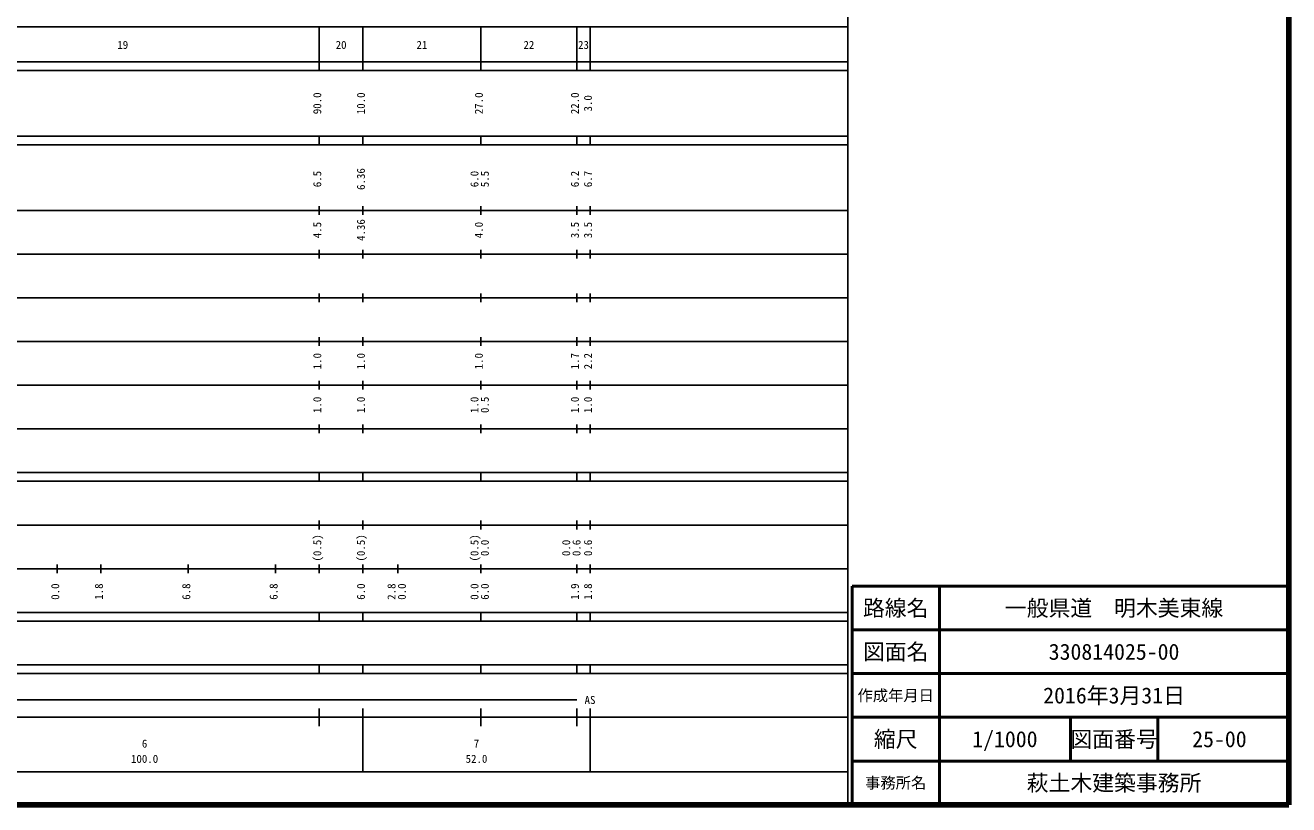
# Model space of a CAD drawing. Units: millimetres on the paper, enlarged 1000 times. Extents: x 40000 to 680000, y 20000 to 380000.
# Drawn here: x 390676 to 680000, y 20000 to 198357 of the extents above; entities that cross this region are included whole.
import ezdxf
from ezdxf.enums import TextEntityAlignment as Align

# ---------------------------------------------------------------- set-up
doc = ezdxf.new("R2010")
doc.units = ezdxf.units.MM
doc.header["$LTSCALE"] = 1000
for name, color, linetype, lineweight in [('M-TTL', 2, 'Continuous', 140), ('M-TTL-BAND', 7, 'Continuous', 25), ('M-TTL-FRAM', 2, 'Continuous', 50), ('M-TTL-LINE', 7, 'Continuous', 50)]:
    doc.layers.add(name, color=color, linetype=linetype, lineweight=lineweight)
doc.layers.add('M-TTL-TXT', color=7, linetype='Continuous')
doc.styles.add('ＭＳ ゴシック', font='')
doc.styles.get('ＭＳ ゴシック').set_extended_font_data('MS Gothic')

msp = doc.modelspace()

# ---------------------------------------------------------------- linework, layer by layer
at = {"layer": 'M-TTL'}
for p, q in [((680000, 20000), (680000, 380000)), ((40000, 20000), (680000, 20000))]:
    msp.add_line(p, q, dxfattribs=at)
at = {"layer": 'M-TTL-BAND'}
for p, q in [((579000, 20000), (579000, 370000)), ((68000, 198000), (579000, 198000)), ((458000, 188000), (458000, 198000)), ((468000, 188000), (468000, 198000)), ((495000, 188000), (495000, 198000)), ((517000, 188000), (517000, 198000)), ((520000, 188000), (520000, 198000)), ((40000, 190000), (579000, 190000)), ((40000, 188000), (579000, 188000)), ((40000, 173000), (579000, 173000)), ((40000, 171000), (579000, 171000)), ((458000, 171000), (458000, 173000)), ((468000, 171000), (468000, 173000)), ((495000, 171000), (495000, 173000)), ((517000, 171000), (517000, 173000)), ((520000, 171000), (520000, 173000)), ((458000, 155000), (458000, 157000)), ((468000, 155000), (468000, 157000)), ((495000, 155000), (495000, 157000)), ((517000, 155000), (517000, 157000)), ((520000, 155000), (520000, 157000)), ((40000, 156000), (579000, 156000)), ((46000, 146000), (579000, 146000)), ((458000, 145000), (458000, 147000)), ((468000, 145000), (468000, 147000)), ((495000, 145000), (495000, 147000)), ((517000, 145000), (517000, 147000)), ((520000, 145000), (520000, 147000)), ((52000, 136000), (579000, 136000)), ((458000, 135000), (458000, 137000)), ((468000, 135000), (468000, 137000)), ((495000, 135000), (495000, 137000)), ((517000, 135000), (517000, 137000)), ((520000, 135000), (520000, 137000)), ((46000, 126000), (579000, 126000)), ((458000, 125000), (458000, 127000)), ((468000, 125000), (468000, 127000)), ((495000, 125000), (495000, 127000)), ((517000, 125000), (517000, 127000)), ((520000, 125000), (520000, 127000)), ((52000, 116000), (579000, 116000)), ((458000, 115000), (458000, 117000)), ((468000, 115000), (468000, 117000)), ((495000, 115000), (495000, 117000)), ((517000, 115000), (517000, 117000)), ((520000, 115000), (520000, 117000)), ((46000, 106000), (579000, 106000)), ((458000, 105000), (458000, 107000)), ((468000, 105000), (468000, 107000)), ((495000, 105000), (495000, 107000)), ((517000, 105000), (517000, 107000)), ((520000, 105000), (520000, 107000)), ((40000, 96000), (579000, 96000)), ((458000, 94000), (458000, 96000)), ((468000, 94000), (468000, 96000)), ((495000, 94000), (495000, 96000)), ((517000, 94000), (517000, 96000)), ((520000, 94000), (520000, 96000)), ((40000, 94000), (579000, 94000)), ((49000, 84000), (579000, 84000)), ((458000, 83000), (458000, 85000)), ((468000, 83000), (468000, 85000)), ((495000, 83000), (495000, 85000)), ((517000, 83000), (517000, 85000)), ((520000, 83000), (520000, 85000)), ((40000, 74000), (579000, 74000)), ((398000, 73000), (398000, 75000)), ((408000, 73000), (408000, 75000)), ((428000, 73000), (428000, 75000)), ((448000, 73000), (448000, 75000)), ((458000, 73000), (458000, 75000)), ((468000, 73000), (468000, 75000)), ((476000, 73000), (476000, 75000)), ((495000, 73000), (495000, 75000)), ((517000, 73000), (517000, 75000)), ((520000, 73000), (520000, 75000)), ((40000, 64000), (579000, 64000)), ((458000, 62000), (458000, 64000)), ((468000, 62000), (468000, 64000)), ((495000, 62000), (495000, 64000)), ((517000, 62000), (517000, 64000)), ((520000, 62000), (520000, 64000)), ((40000, 62000), (579000, 62000)), ((40000, 52000), (579000, 52000)), ((40000, 50000), (579000, 50000)), ((458000, 50000), (458000, 52000)), ((468000, 50000), (468000, 52000)), ((495000, 50000), (495000, 52000)), ((517000, 50000), (517000, 52000)), ((520000, 50000), (520000, 52000)), ((92000, 44000), (517000, 44000)), ((458000, 38000), (458000, 42000)), ((468000, 27500), (468000, 42000)), ((495000, 38000), (495000, 42000)), ((517000, 38000), (517000, 42000)), ((520000, 27500), (520000, 42000)), ((40000, 40000), (579000, 40000)), ((68000, 27500), (579000, 27500))]:
    msp.add_line(p, q, dxfattribs=at)
at = {"layer": 'M-TTL-FRAM'}
for p, q in [((680000, 70000), (580000, 70000)), ((580000, 70000), (580000, 20000))]:
    msp.add_line(p, q, dxfattribs=at)
at = {"layer": 'M-TTL-LINE'}
for p, q in [((600000, 70000), (600000, 20000)), ((680000, 60000), (580000, 60000)), ((680000, 50000), (580000, 50000)), ((680000, 40000), (580000, 40000)), ((630000, 40000), (630000, 30000)), ((650000, 40000), (650000, 30000)), ((680000, 30000), (580000, 30000))]:
    msp.add_line(p, q, dxfattribs=at)

# ---------------------------------------------------------------- texts
at = {"layer": 'M-TTL-BAND', "style": 'ＭＳ ゴシック'}
for s, p in [('19', (413000, 192405)), ('20', (463000, 192405)), ('21', (481500, 192405)), ('22', (506000, 192405)), ('23', (518500, 192405)), ('AS', (520000, 42500)), ('6', (418000, 32523)), ('7', (494000, 32523)), ('100.0', (418000, 29033)), ('52.0', (494000, 29033))]:
    msp.add_text(s, height=1833, dxfattribs=at).set_placement(p, align=Align.BOTTOM_CENTER)
for s, p in [('90.0', (459000, 180500)), ('10.0', (469000, 180500)), ('27.0', (496000, 180500)), ('22.0', (518000, 180500)), ('3.0', (521000, 180500)), ('6.36', (469000, 163174)), ('6.2', (518000, 163174)), ('6.7', (521000, 163174)), ('6.5', (459000, 163174)), ('6.0', (495000, 163174)), ('5.5', (497370, 163174)), ('4.36', (469000, 151500)), ('4.5', (459000, 151500)), ('4.0', (496000, 151500)), ('3.5', (518000, 151500)), ('3.5', (521000, 151500)), ('1.0', (459000, 121500)), ('1.0', (469000, 121500)), ('1.0', (496000, 121500)), ('1.7', (518000, 121500)), ('2.2', (521000, 121500)), ('1.0', (459000, 111500)), ('1.0', (469000, 111500)), ('1.0', (495000, 111500)), ('0.5', (497370, 111500)), ('1.0', (518000, 111500)), ('1.0', (521000, 111500)), ('(0.5)', (459000, 78764)), ('(0.5)', (469000, 78764)), ('(0.5)', (495000, 78764)), ('0.0', (497370, 78764)), ('0.0', (516000, 78764)), ('0.6', (518370, 78764)), ('0.6', (521000, 78764)), ('0.0', (399000, 68764)), ('1.8', (409000, 68764)), ('6.8', (429000, 68764)), ('6.8', (449000, 68764)), ('6.0', (469000, 68764)), ('2.8', (476000, 68764)), ('0.0', (478370, 68764)), ('0.0', (495000, 68764)), ('6.0', (497370, 68764)), ('1.9', (518000, 68764)), ('1.8', (521000, 68764))]:
    msp.add_text(s, height=1833, rotation=90, dxfattribs=at).set_placement(p, align=Align.BOTTOM_CENTER)
at = {"layer": 'M-TTL-TXT', "style": 'ＭＳ ゴシック'}
for s, height, p in [('路線名', 3666, (590000, 65000)), ('路線名', 3666, (590000, 65000)), ('一般県道\u3000明木美東線', 3666, (640000, 65000)), ('図面名', 3666, (590000, 55000)), ('図面名', 3666, (590000, 55000)), ('330814025-00', 3666, (640000, 55000)), ('作成年月日', 2566, (590000, 45000)), ('作成年月日', 2566, (590000, 45000)), ('作成年月日', 2566, (590000, 45000)), ('2016年3月31日', 3666, (640000, 45000)), ('縮尺', 3666, (590000, 35000)), ('縮尺', 3666, (590000, 35000)), ('1/1000', 3666, (615000, 35000)), ('図面番号', 3666, (640000, 35000)), ('図面番号', 3666, (640000, 35000)), ('25-00', 3666, (664125, 35000)), ('事務所名', 2566, (590000, 25000)), ('事務所名', 2566, (590000, 25000)), ('萩土木建築事務所', 3666, (640000, 25000))]:
    msp.add_text(s, height=height, dxfattribs=at).set_placement(p, align=Align.MIDDLE_CENTER)

doc.saveas('drawing.dxf')
